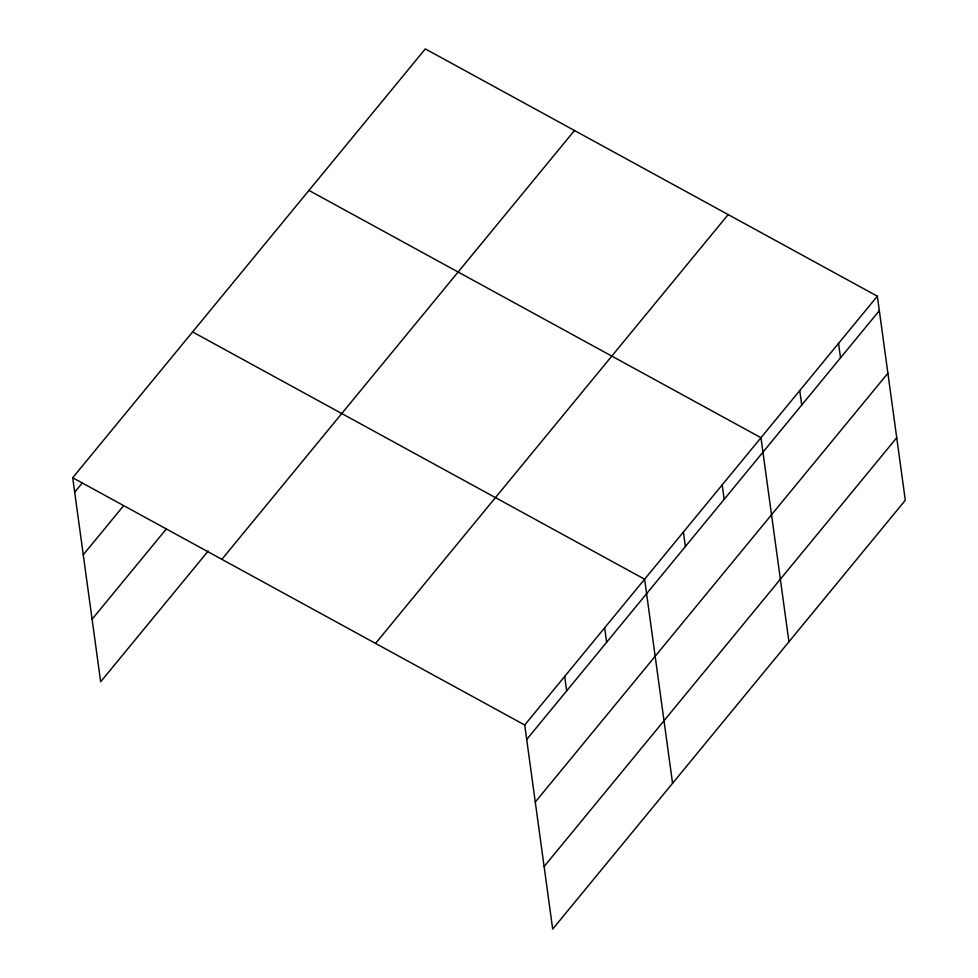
<?xml version="1.0" encoding="UTF-8"?>
<svg xmlns="http://www.w3.org/2000/svg" width="978" height="978" viewBox="0 0 978 978"><rect width="100%" height="100%" fill="white"/><g stroke="black" fill="none" stroke-linecap="round" stroke-linejoin="round"><path stroke-width="1.47" d="M208.18 551.054L100.661 681.8L72.702 477.729L425.32 48.9L877.339 296.2L905.298 500.271L552.68 929.1L524.721 725.016L877.339 296.2M74.683 492.203L82.299 482.936M83.264 554.77L123.228 506.164M92.091 619.233L166.309 528.976M221.872 559.33L574.489 130.502M375.552 643.414L728.17 214.585M526.702 739.49L879.32 310.662M535.272 802.058L887.89 373.241M544.11 866.532L896.728 437.704M308.962 190.417L760.97 437.704L788.928 641.788M192.593 331.921L644.612 579.221L672.571 783.305M72.702 477.729L524.721 725.016M838.549 343.364L840.53 357.838M799.76 390.54L801.74 405.002M722.192 484.88L724.172 499.355M683.402 532.044L685.382 546.519M604.649 627.815L606.629 642.289M564.685 676.421L566.665 690.896"/></g></svg>
